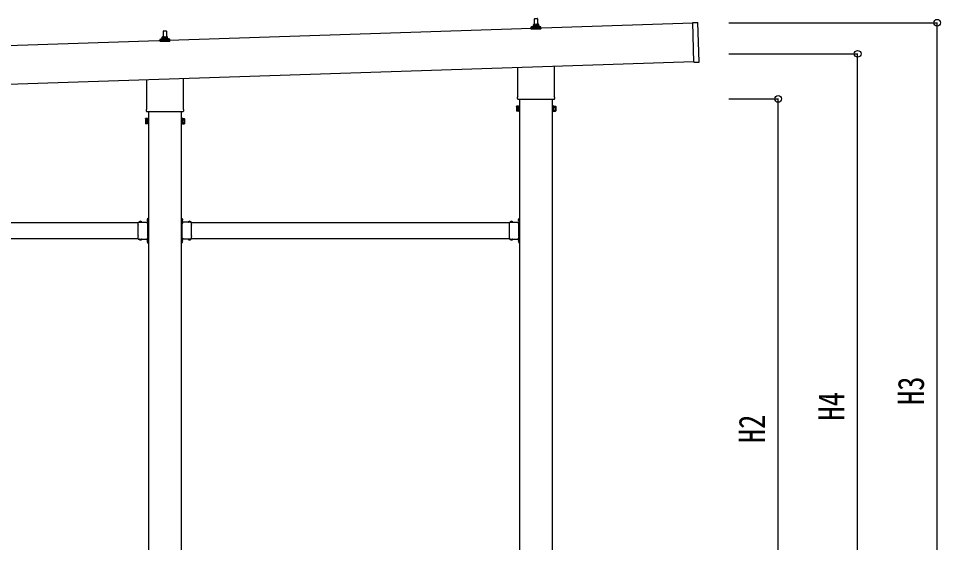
# Model space of a CAD drawing. Units: millimetres, scale not verified. Extents: x -12615 to 12615, y -8910 to 8910.
# Drawn here: x -1644 to 1835, y -2137 to -159 of the extents above; entities that cross this region are included whole.
import ezdxf
from ezdxf.enums import TextEntityAlignment as Align

# ---------------------------------------------------------------- set-up
doc = ezdxf.new("R2010")
doc.units = ezdxf.units.MM
doc.header["$LTSCALE"] = 40
for name, color, linetype in [('0-5_YKK_13', 4, 'Continuous'), ('0-6_YKK_A1', 4, 'Continuous'), ('0-7_YKK_D', 6, 'Continuous')]:
    doc.layers.add(name, color=color, linetype=linetype)
doc.styles.add('ＭＳ ゴシック', font='')
doc.styles.get('ＭＳ ゴシック').set_extended_font_data('MS Gothic')

msp = doc.modelspace()

# ---------------------------------------------------------------- linework, layer by layer
at = {"layer": '0-5_YKK_13'}
for p, q in [((303.13, -183.74), (303.85, -160.21)), ((304.85, -159.24), (313.4, -159.24)), ((314.4, -160.21), (315.13, -183.74)), ((-1096.87, -230.41), (-1096.15, -206.88)), ((-1095.15, -205.91), (-1086.6, -205.91)), ((-1085.6, -206.88), (-1084.87, -230.41)), ((290.88, -199.24), (290.88, -191.53)), ((327.38, -199.24), (290.88, -199.24)), ((291.26, -190.74), (327, -190.74)), ((291.64, -190.55), (298.36, -188.92)), ((298.75, -188.74), (319.51, -188.74)), ((299.13, -187.95), (299.13, -183.74)), ((300.13, -183.74), (318.13, -183.74)), ((319.13, -187.95), (319.13, -183.74)), ((326.61, -190.55), (319.89, -188.92)), ((327.38, -199.24), (327.38, -191.53)), ((899.93, -174.7), (918.92, -174.06)), ((904.93, -324.61), (899.93, -174.7)), ((924.88, -322.95), (919.95, -175.03)), ((-1109.12, -245.91), (-1109.12, -238.19)), ((-1108.74, -237.41), (-1073, -237.41)), ((-1108.36, -237.22), (-1101.64, -235.59)), ((-1101.25, -235.41), (-1080.49, -235.41)), ((-1100.87, -234.62), (-1100.87, -230.41)), ((-1099.87, -230.41), (-1081.87, -230.41)), ((-1080.87, -234.62), (-1080.87, -230.41)), ((-1073.39, -237.22), (-1080.11, -235.59)), ((-1072.62, -245.91), (-1072.62, -238.19)), ((-1072.62, -245.91), (-1109.12, -245.91)), ((240.83, -453.23), (240.83, -343.72)), ((377.43, -339.16), (377.43, -453.23)), ((904.93, -324.61), (923.92, -323.98)), ((-1159.17, -499.89), (-1159.17, -390.38)), ((-1022.57, -385.83), (-1022.57, -499.89)), ((239.13, -462), (239.13, -456.5)), ((377.07, -465.5), (241.19, -465.5)), ((379.13, -456.5), (379.13, -462)), ((-1160.87, -508.67), (-1160.87, -503.17)), ((-1022.93, -512.17), (-1158.81, -512.17)), ((-1020.87, -503.17), (-1020.87, -508.67)), ((235.13, -491.5), (235.89, -490.19)), ((235.13, -491.5), (235.13, -508.5)), ((235.13, -508.5), (235.89, -509.81)), ((242.13, -495.09), (235.89, -495.09)), ((242.13, -504.91), (235.89, -504.91)), ((242.13, -509.81), (235.89, -509.81)), ((244.63, -509.2), (242.13, -509.2)), ((373.63, -509.2), (376.13, -509.2)), ((376.13, -495.09), (382.37, -495.09)), ((376.13, -504.91), (382.37, -504.91)), ((376.13, -509.81), (382.37, -509.81)), ((383.13, -491.5), (382.37, -490.19)), ((383.13, -508.5), (382.37, -509.81)), ((383.13, -491.5), (383.13, -508.5)), ((-1164.87, -538.17), (-1164.11, -536.85)), ((-1164.87, -538.17), (-1164.87, -555.17)), ((-1164.87, -555.17), (-1164.11, -556.48)), ((-1157.87, -541.76), (-1164.11, -541.76)), ((-1157.87, -551.57), (-1164.11, -551.57)), ((-1157.87, -556.48), (-1164.11, -556.48)), ((-1155.37, -555.87), (-1157.87, -555.87)), ((-1026.37, -555.87), (-1023.87, -555.87)), ((-1023.87, -541.76), (-1017.63, -541.76)), ((-1023.87, -551.57), (-1017.63, -551.57)), ((-1023.87, -556.48), (-1017.63, -556.48)), ((-1016.87, -538.17), (-1017.63, -536.85)), ((-1016.87, -555.17), (-1017.63, -556.48)), ((-1016.87, -538.17), (-1016.87, -555.17)), ((-1191.37, -938.29), (-1191.37, -927.9)), ((-1191.37, -927.9), (-1154.97, -927.9)), ((-1188.11, -927.04), (-1188.11, -927.2)), ((-1187.41, -927.9), (-1179.34, -927.9)), ((-1184.5, -927.9), (-1185.82, -925.24)), ((-1182.25, -927.9), (-1180.92, -925.24)), ((-1178.64, -927.04), (-1178.64, -927.2)), ((-1159.07, -920), (-1153.37, -920)), ((-1155.37, -929.5), (-1158.37, -929.5)), ((-1154.97, -918.87), (-1157.63, -917.55)), ((-1154.97, -921.13), (-1157.63, -922.45)), ((-1155.83, -915.27), (-1155.67, -915.27)), ((-1155.83, -924.73), (-1155.67, -924.73)), ((-1155.37, -938.29), (-1155.37, -931.5)), ((-1154.97, -912.5), (-1153.37, -912.5)), ((-1154.97, -929.46), (-1154.97, -912.5)), ((-1154.97, -915.96), (-1154.97, -924.03)), ((-1153.37, -917), (-1154.97, -917)), ((-1154.97, -918), (-1153.37, -918)), ((-1154.97, -922), (-1153.37, -922)), ((-1153.37, -923), (-1154.97, -923)), ((-1026.77, -912.5), (-1028.37, -912.5)), ((-1028.37, -917), (-1026.77, -917)), ((-1026.77, -918), (-1028.37, -918)), ((-1022.67, -920), (-1028.37, -920)), ((-1026.77, -922), (-1028.37, -922)), ((-1028.37, -923), (-1026.77, -923)), ((-1026.77, -929.46), (-1026.77, -912.5)), ((-1026.77, -915.96), (-1026.77, -924.03)), ((-1026.77, -918.87), (-1024.11, -917.55)), ((-1026.77, -921.13), (-1024.11, -922.45)), ((-990.37, -927.9), (-1026.77, -927.9)), ((-1026.37, -929.5), (-1023.37, -929.5)), ((-1026.37, -938.29), (-1026.37, -931.5)), ((-1025.91, -915.26), (-1026.07, -915.26)), ((-1025.91, -924.73), (-1026.07, -924.73)), ((-1003.11, -927.04), (-1003.11, -927.2)), ((-994.34, -927.9), (-1002.41, -927.9)), ((-999.5, -927.9), (-1000.82, -925.24)), ((-997.25, -927.9), (-995.92, -925.24)), ((-993.64, -927.04), (-993.64, -927.2)), ((-990.37, -938.29), (-990.37, -927.9)), ((208.63, -938.29), (208.63, -927.9)), ((208.63, -927.9), (245.03, -927.9)), ((211.89, -927.04), (211.89, -927.2)), ((212.59, -927.9), (220.66, -927.9)), ((215.5, -927.9), (214.18, -925.24)), ((217.75, -927.9), (219.08, -925.24)), ((221.36, -927.04), (221.36, -927.2)), ((240.93, -920), (246.63, -920)), ((244.63, -929.5), (241.63, -929.5)), ((245.03, -918.87), (242.37, -917.55)), ((245.03, -921.13), (242.37, -922.45)), ((244.17, -915.27), (244.33, -915.27)), ((244.17, -924.73), (244.33, -924.73)), ((244.63, -938.29), (244.63, -931.5)), ((245.03, -912.5), (246.63, -912.5)), ((245.03, -929.46), (245.03, -912.5)), ((245.03, -915.96), (245.03, -924.03)), ((246.63, -917), (245.03, -917)), ((245.03, -918), (246.63, -918)), ((245.03, -922), (246.63, -922)), ((246.63, -923), (245.03, -923)), ((-1191.37, -980.29), (-1191.37, -939.71)), ((-1155.37, -980.29), (-1155.37, -939.71)), ((-1026.37, -980.29), (-1026.37, -939.71)), ((-990.37, -980.29), (-990.37, -939.71)), ((208.63, -980.29), (208.63, -939.71)), ((244.63, -980.29), (244.63, -939.71)), ((-1191.37, -992.1), (-1191.37, -981.71)), ((-1191.37, -992.1), (-1154.97, -992.1)), ((-1188.11, -992.96), (-1188.11, -992.8)), ((-1187.41, -992.1), (-1179.34, -992.1)), ((-1184.5, -992.1), (-1185.82, -994.76)), ((-1182.25, -992.1), (-1180.92, -994.76)), ((-1178.64, -992.96), (-1178.64, -992.8)), ((-1158.37, -990.5), (-1155.37, -990.5)), ((-1154.97, -998.87), (-1157.63, -997.55)), ((-1154.97, -1001.13), (-1157.63, -1002.45)), ((-1155.83, -995.27), (-1155.67, -995.27)), ((-1155.83, -1004.74), (-1155.67, -1004.74)), ((-1155.37, -988.5), (-1155.37, -981.71)), ((-1154.97, -1007.5), (-1154.97, -990.54)), ((-1154.97, -995.96), (-1154.97, -1004.03)), ((-1154.97, -998), (-1153.37, -998)), ((-1154.97, -1002), (-1153.37, -1002)), ((-1154.97, -1007.5), (-1153.37, -1007.5)), ((-1026.77, -998), (-1028.37, -998)), ((-1026.77, -1002), (-1028.37, -1002)), ((-1026.77, -1007.5), (-1028.37, -1007.5)), ((-1026.77, -1007.5), (-1026.77, -990.54)), ((-990.37, -992.1), (-1026.77, -992.1)), ((-1026.77, -995.96), (-1026.77, -1004.03)), ((-1026.77, -998.87), (-1024.11, -997.55)), ((-1026.77, -1001.13), (-1024.11, -1002.45)), ((-1026.37, -988.5), (-1026.37, -981.71)), ((-1023.37, -990.5), (-1026.37, -990.5)), ((-1025.91, -995.26), (-1026.07, -995.26)), ((-1025.91, -1004.73), (-1026.07, -1004.73)), ((-1003.11, -992.96), (-1003.11, -992.8)), ((-994.34, -992.1), (-1002.41, -992.1)), ((-999.5, -992.1), (-1000.82, -994.76)), ((-997.25, -992.1), (-995.92, -994.76)), ((-993.64, -992.96), (-993.64, -992.8)), ((-990.37, -992.1), (-990.37, -981.71)), ((208.63, -992.1), (208.63, -981.71)), ((208.63, -992.1), (245.03, -992.1)), ((211.89, -992.96), (211.89, -992.8)), ((212.59, -992.1), (220.66, -992.1)), ((215.5, -992.1), (214.18, -994.76)), ((217.75, -992.1), (219.08, -994.76)), ((221.36, -992.96), (221.36, -992.8)), ((241.63, -990.5), (244.63, -990.5)), ((245.03, -998.87), (242.37, -997.55)), ((245.03, -1001.13), (242.37, -1002.45)), ((244.17, -995.27), (244.33, -995.27)), ((244.17, -1004.74), (244.33, -1004.74)), ((244.63, -988.5), (244.63, -981.71)), ((245.03, -1007.5), (245.03, -990.54)), ((245.03, -995.96), (245.03, -1004.03)), ((245.03, -998), (246.63, -998)), ((245.03, -1002), (246.63, -1002)), ((245.03, -1007.5), (246.63, -1007.5))]:
    msp.add_line(p, q, dxfattribs=at)
for points in [[(242.13, -509.81), (242.13, -490.19), (235.89, -490.19)], [(242.13, -509.2), (242.13, -490.8), (244.63, -490.8)], [(376.13, -509.2), (376.13, -490.8), (373.63, -490.8)], [(376.13, -509.81), (376.13, -490.19), (382.37, -490.19)], [(-1157.87, -556.48), (-1157.87, -536.85), (-1164.11, -536.85)], [(-1157.87, -555.87), (-1157.87, -537.47), (-1155.37, -537.47)], [(-1023.87, -555.87), (-1023.87, -537.47), (-1026.37, -537.47)], [(-1023.87, -556.48), (-1023.87, -536.85), (-1017.63, -536.85)], [(-1155.37, -931.5), (-1158.37, -931.5), (-1158.37, -927.9)], [(-1153.37, -927.5), (-1153.37, -921.5), (-1153.37, -918.5), (-1153.37, -912.5)], [(-1028.37, -927.5), (-1028.37, -921.5), (-1028.37, -918.5), (-1028.37, -912.5)], [(-1026.37, -931.5), (-1023.37, -931.5), (-1023.37, -927.9)], [(244.63, -931.5), (241.63, -931.5), (241.63, -927.9)], [(246.63, -927.5), (246.63, -921.5), (246.63, -918.5), (246.63, -912.5)], [(-1155.37, -988.5), (-1158.37, -988.5), (-1158.37, -992.1)], [(-1153.37, -1007.5), (-1153.37, -1001.5), (-1153.37, -998.5), (-1153.37, -992.5)], [(-1028.37, -1007.5), (-1028.37, -1001.5), (-1028.37, -998.5), (-1028.37, -992.5)], [(-1026.37, -988.5), (-1023.37, -988.5), (-1023.37, -992.1)], [(244.63, -988.5), (241.63, -988.5), (241.63, -992.1)], [(246.63, -1007.5), (246.63, -1001.5), (246.63, -998.5), (246.63, -992.5)]]:
    msp.add_lwpolyline(points, dxfattribs=at)
for points in [[(244.63, -510.5), (244.63, -489.5), (246.63, -489.5), (246.63, -510.5)], [(373.63, -510.5), (373.63, -489.5), (371.63, -489.5), (371.63, -510.5)], [(-1155.37, -557.17), (-1155.37, -536.17), (-1153.37, -536.17), (-1153.37, -557.17)], [(-1026.37, -557.17), (-1026.37, -536.17), (-1028.37, -536.17), (-1028.37, -557.17)]]:
    msp.add_lwpolyline(points, close=True, dxfattribs=at)
for centre, radius, start, end in [((304.85, -160.24), 1, 90, 178.60509), ((313.4, -160.24), 1, 1.39491, 90), ((-1095.15, -206.91), 1, 90, 178.60509), ((-1086.6, -206.91), 1, 1.39491, 90), ((291.88, -191.53), 1, 103.62699, 180), ((298.13, -187.95), 1, 283.62699, 0), ((303.21, -184.37), 4.13, 90, 171.17633), ((300.13, -184.74), 1, 90, 180), ((312.46, -183.74), 4.83, 133.60282, 180), ((305.8, -183.74), 4.83, 0, 46.39718), ((315.04, -184.37), 4.13, 8.82367, 90), ((318.13, -184.74), 1, 0, 90), ((320.13, -187.95), 1, 180, 256.37301), ((326.38, -191.53), 1, 0, 76.37301), ((918.95, -175.06), 1, 1.90915, 91.90915), ((-1108.12, -238.19), 1, 103.62699, 180), ((-1101.87, -234.62), 1, 283.62699, 0), ((-1096.79, -231.04), 4.13, 90, 171.17633), ((-1099.87, -231.41), 1, 90, 180), ((-1087.54, -230.41), 4.83, 133.60282, 180), ((-1094.2, -230.41), 4.83, 0, 46.39718), ((-1084.96, -231.04), 4.13, 8.82367, 90), ((-1081.87, -231.41), 1, 0, 90), ((-1079.87, -234.62), 1, 180, 256.37301), ((-1073.62, -238.19), 1, 0, 76.37301), ((923.88, -322.98), 1, 271.90915, 1.90915), ((243.13, -456.5), 4, 125.09963, 180), ((243.13, -462), 4, 180, 194.47751), ((243.13, -462), 4, 194.47751, 241.04498), ((375.13, -462), 4, 298.95502, 345.52249), ((375.13, -456.5), 4, 0, 54.90037), ((375.13, -462), 4, 345.52249, 0), ((-1156.87, -503.17), 4, 125.09963, 180), ((-1156.87, -508.67), 4, 180, 194.47751), ((-1156.87, -508.67), 4, 194.47751, 241.04498), ((-1024.87, -508.67), 4, 298.95502, 345.52249), ((-1024.87, -503.17), 4, 0, 54.90037), ((-1024.87, -508.67), 4, 345.52249, 0), ((239.47, -492.64), 4.34, 145.61575, 214.38425), ((239.47, -507.36), 4.34, 145.61575, 214.38425), ((251.37, -500), 16.24, 162.41205, 197.58795), ((378.78, -492.64), 4.34, 325.61575, 34.38425), ((366.89, -500), 16.24, 342.41205, 17.58795), ((378.78, -507.36), 4.34, 325.61575, 34.38425), ((-1160.53, -539.31), 4.34, 145.61575, 214.38425), ((-1160.53, -554.03), 4.34, 145.61575, 214.38425), ((-1148.63, -546.67), 16.24, 162.41205, 197.58795), ((-1021.22, -539.31), 4.34, 325.61575, 34.38425), ((-1033.11, -546.67), 16.24, 342.41205, 17.58795), ((-1021.22, -554.03), 4.34, 325.61575, 34.38425), ((-1192.07, -939), 1, 314.427, 45.573), ((-1187.41, -927.2), 0.7, 180, 270), ((-1187.24, -927.04), 0.862, 129.12355, 180), ((-1183.37, -931.8), 7, 90, 129.12355), ((-1183.37, -931.8), 7, 50.87645, 90), ((-1179.34, -927.2), 0.7, 270, 0), ((-1179.5, -927.04), 0.862, 0, 50.87645), ((-1151.07, -920), 7, 140.87645, 180), ((-1151.07, -920), 7, 180, 219.12355), ((-1155.83, -916.13), 0.862, 90, 140.87645), ((-1155.83, -923.87), 0.862, 219.12355, 270), ((-1155.67, -915.96), 0.7, 0, 90), ((-1155.67, -924.03), 0.7, 270, 0), ((-1154.67, -939), 1, 134.427, 225.573), ((-1155.37, -927.5), 2, 270, 0), ((-1026.37, -927.5), 2, 180, 270), ((-1026.07, -915.96), 0.7, 90, 180), ((-1026.07, -924.03), 0.7, 180, 270), ((-1027.07, -939), 1, 314.427, 45.573), ((-1025.91, -916.13), 0.862, 39.12355, 90), ((-1025.91, -923.87), 0.862, 270, 320.87645), ((-1030.67, -920), 7, 0, 39.12355), ((-1030.67, -920), 7, 320.87645, 0), ((-1002.41, -927.2), 0.7, 180, 270), ((-1002.24, -927.04), 0.862, 129.12355, 180), ((-998.37, -931.8), 7, 90, 129.12355), ((-998.37, -931.8), 7, 50.87645, 90), ((-994.34, -927.2), 0.7, 270, 0), ((-994.5, -927.04), 0.862, 0, 50.87645), ((-989.67, -939), 1, 134.427, 225.573), ((207.93, -939), 1, 314.427, 45.573), ((212.59, -927.2), 0.7, 180, 270), ((212.76, -927.04), 0.862, 129.12355, 180), ((216.63, -931.8), 7, 90, 129.12355), ((216.63, -931.8), 7, 50.87645, 90), ((220.66, -927.2), 0.7, 270, 0), ((220.5, -927.04), 0.862, 0, 50.87645), ((248.93, -920), 7, 140.87645, 180), ((248.93, -920), 7, 180, 219.12355), ((244.17, -916.13), 0.862, 90, 140.87645), ((244.17, -923.87), 0.862, 219.12355, 270), ((244.33, -915.96), 0.7, 0, 90), ((244.33, -924.03), 0.7, 270, 0), ((245.33, -939), 1, 134.427, 225.573), ((244.63, -927.5), 2, 270, 0), ((-1192.07, -981), 1, 314.427, 45.573), ((-1187.41, -992.8), 0.7, 90, 180), ((-1187.24, -992.96), 0.862, 180, 230.87645), ((-1183.37, -988.2), 7, 230.87645, 270), ((-1183.37, -988.2), 7, 270, 309.12355), ((-1179.34, -992.8), 0.7, 0, 90), ((-1179.5, -992.96), 0.862, 309.12355, 0), ((-1151.07, -1000), 7, 140.87645, 180), ((-1151.07, -1000), 7, 180, 219.12355), ((-1155.83, -996.13), 0.862, 90, 140.87645), ((-1155.83, -1003.87), 0.862, 219.12355, 270), ((-1154.67, -981), 1, 134.427, 225.573), ((-1155.67, -995.96), 0.7, 0, 90), ((-1155.67, -1004.03), 0.7, 270, 0), ((-1155.37, -992.5), 2, 0, 90), ((-1026.37, -992.5), 2, 90, 180), ((-1026.07, -995.96), 0.7, 90, 180), ((-1026.07, -1004.03), 0.7, 180, 270), ((-1027.07, -981), 1, 314.427, 45.573), ((-1025.91, -996.13), 0.862, 39.12355, 90), ((-1025.91, -1003.87), 0.862, 270, 320.87645), ((-1030.67, -1000), 7, 0, 39.12355), ((-1030.67, -1000), 7, 320.87645, 0), ((-1002.41, -992.8), 0.7, 90, 180), ((-1002.24, -992.96), 0.862, 180, 230.87645), ((-998.37, -988.2), 7, 230.87645, 270), ((-998.37, -988.2), 7, 270, 309.12355), ((-994.34, -992.8), 0.7, 0, 90), ((-994.5, -992.96), 0.862, 309.12355, 0), ((-989.67, -981), 1, 134.427, 225.573), ((207.93, -981), 1, 314.427, 45.573), ((212.59, -992.8), 0.7, 90, 180), ((212.76, -992.96), 0.862, 180, 230.87645), ((216.63, -988.2), 7, 230.87645, 270), ((216.63, -988.2), 7, 270, 309.12355), ((220.66, -992.8), 0.7, 0, 90), ((220.5, -992.96), 0.862, 309.12355, 0), ((248.93, -1000), 7, 140.87645, 180), ((248.93, -1000), 7, 180, 219.12355), ((244.17, -996.13), 0.862, 90, 140.87645), ((244.17, -1003.87), 0.862, 219.12355, 270), ((245.33, -981), 1, 134.427, 225.573), ((244.33, -995.96), 0.7, 0, 90), ((244.33, -1004.03), 0.7, 270, 0), ((244.63, -992.5), 2, 0, 90)]:
    msp.add_arc(centre, radius, start, end, dxfattribs=at)
at = {"layer": '0-6_YKK_A1'}
for p, q in [((900, -176.69), (-4492.01, -356.4)), ((-4487.18, -501.32), (904.83, -321.58)), ((246.63, -465.5), (246.63, -3403)), ((371.63, -3403), (371.63, -465.5)), ((-1153.37, -512.17), (-1153.37, -3403)), ((-1028.37, -3403), (-1028.37, -512.17)), ((-2390.37, -930), (-1191.37, -930)), ((-990.37, -930), (208.63, -930)), ((-2390.37, -990), (-1191.37, -990)), ((-1158.37, -990), (-1153.87, -990)), ((-1023.37, -990), (-1027.87, -990)), ((-990.37, -990), (208.63, -990)), ((241.63, -990), (246.13, -990))]:
    msp.add_line(p, q, dxfattribs=at)
for points in [[(-1158.37, -930), (-1153.87, -930), (-1153.87, -990)], [(-1023.37, -930), (-1027.87, -930), (-1027.87, -990)], [(241.63, -930), (246.13, -930), (246.13, -990)]]:
    msp.add_lwpolyline(points, dxfattribs=at)
at = {"layer": '0-7_YKK_D'}
for p, q in [((1036.16, -175.55), (1823.31, -175.55)), ((1822.31, -2903), (1822.31, -175.55)), ((1036.16, -293), (1523.31, -293)), ((1522.31, -2903), (1522.31, -293)), ((1036.16, -463), (1223.31, -463)), ((1222.31, -2903), (1222.31, -463))]:
    msp.add_line(p, q, dxfattribs=at)
for centre in [(1822.31, -175.55), (1522.31, -293), (1222.31, -463)]:
    msp.add_circle(centre, 12.75, dxfattribs=at)

# ---------------------------------------------------------------- texts
at = {"layer": '0-7_YKK_D', "style": 'ＭＳ ゴシック', "width": 0.8}
for s, p in [('H3', (1802.31, -1618.48)), ('H4', (1502.31, -1677.2)), ('H2', (1202.31, -1762.2))]:
    msp.add_text(s, height=98.97, rotation=90, dxfattribs=at).set_placement(p, align=Align.BOTTOM_LEFT)

doc.saveas('drawing.dxf')
